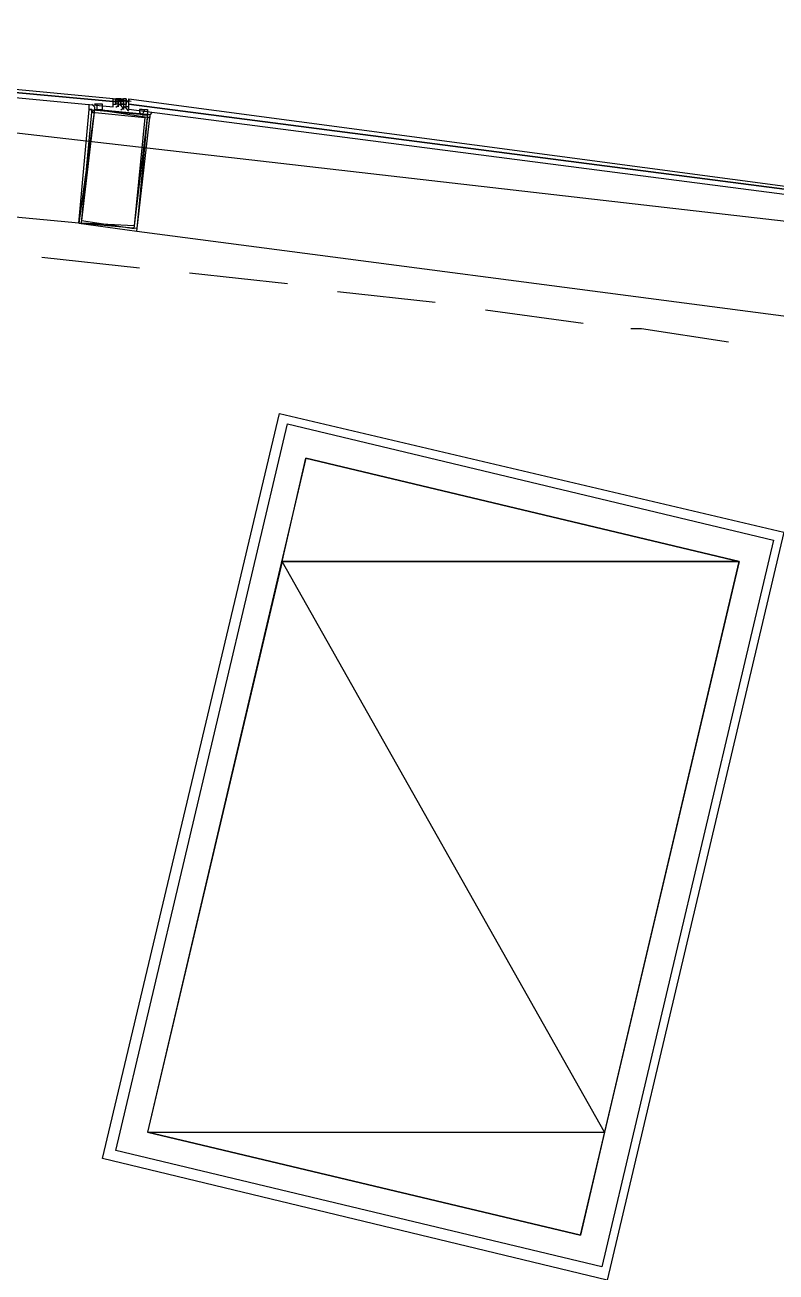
# Model space of a CAD drawing. Header units: feet. Extents: x -84 to 198, y -22 to 181.
# Drawn here: x 99.22 to 103.01, y 147.54 to 153.83 of the extents above; entities that cross this region are included whole.
import ezdxf

# ---------------------------------------------------------------- set-up
doc = ezdxf.new("R2010")
doc.units = ezdxf.units.FT
for name, color, linetype in [('A-AREA-UNIDAD', 30, 'CONTINUOUS'), ('A-LINEA', 7, 'CONTINUOUS'), ('A-MURO-CONCRETO', 8, 'CONTINUOUS')]:
    doc.layers.add(name, color=color, linetype=linetype)

msp = doc.modelspace()

# ---------------------------------------------------------------- linework, layer by layer
at = {"layer": 'A-AREA-UNIDAD'}
msp.add_lwpolyline([(111.28, 151.3778), (104.032, 152.7289), (95.968, 153.6533), (95.872, 153.1022), (92.4, 153.2622), (92.32, 153.1022), (91.872, 153.0489), (89.408, 142.5422), (94.288, 141.3689), (94.368, 140.3378), (92.128, 138.9333), (92.88, 138.2222), (93.968, 137.8133), (93.968, 136.7822), (93.28, 134.0622), (93.408, 132.7289), (92.992, 131.1289), (92.48, 130.6489), (91.808, 127.6089), (96.288, 126.5778), (96.352, 124.7644)], dxfattribs=at)
at = {"layer": 'A-LINEA'}
for p, q in [((99.5733, 153.4311), (99.5733, 153.4311)), ((99.5733, 153.4311), (99.5733, 153.4311)), ((99.6667, 153.4578), (99.68, 153.4578)), ((99.6667, 153.4578), (99.6667, 153.4578)), ((99.6667, 153.4444), (99.6667, 153.4444)), ((99.6667, 153.4444), (99.6667, 153.4444)), ((99.6667, 153.4444), (99.6667, 153.4444)), ((99.6667, 153.4444), (99.68, 153.4444)), ((99.6667, 153.4311), (99.6667, 153.4444)), ((99.6667, 153.4444), (99.68, 153.4444)), ((99.6667, 153.4444), (99.6667, 153.4444)), ((99.6667, 153.4444), (99.6667, 153.4444)), ((99.68, 153.4444), (99.6667, 153.4444)), ((99.68, 153.4444), (99.6667, 153.4444)), ((99.6667, 153.4444), (99.6667, 153.4444)), ((99.6667, 153.4311), (99.6667, 153.4311)), ((99.6667, 153.4311), (99.6667, 153.4311)), ((99.6667, 153.4311), (99.68, 153.4311)), ((99.6667, 153.4311), (99.6667, 153.4311)), ((99.6667, 153.4311), (99.6667, 153.4311)), ((99.6667, 153.4178), (99.6667, 153.4311)), ((99.6667, 153.4311), (99.6667, 153.4311)), ((99.6667, 153.4311), (99.68, 153.4311)), ((99.6667, 153.4311), (99.6667, 153.4311)), ((99.6768, 153.4525), (99.7346, 153.4471)), ((99.68, 153.4578), (99.68, 153.4578)), ((99.68, 153.4444), (99.68, 153.4578)), ((99.68, 153.4578), (99.68, 153.4578)), ((99.68, 153.4578), (99.68, 153.4578)), ((99.68, 153.4578), (99.6933, 153.4578)), ((99.68, 153.4578), (99.68, 153.4578)), ((99.68, 153.4578), (99.68, 153.4578)), ((99.68, 153.4578), (99.68, 153.4578)), ((99.68, 153.4578), (99.68, 153.4578)), ((99.68, 153.4578), (99.68, 153.4578)), ((99.68, 153.4578), (99.68, 153.4578)), ((99.68, 153.4444), (99.68, 153.4578)), ((99.68, 153.4578), (99.68, 153.4444)), ((99.68, 153.4578), (99.68, 153.4578)), ((99.68, 153.4578), (99.6933, 153.4578)), ((99.68, 153.4578), (99.68, 153.4444)), ((99.68, 153.4578), (99.68, 153.4578)), ((99.68, 153.4578), (99.68, 153.4578)), ((99.68, 153.4578), (99.68, 153.4578)), ((99.68, 153.4578), (99.68, 153.4578)), ((99.6933, 153.4578), (99.68, 153.4578)), ((99.68, 153.4578), (99.68, 153.4578)), ((99.68, 153.4578), (99.68, 153.4578)), ((99.68, 153.4578), (99.68, 153.4578)), ((99.68, 153.4578), (99.68, 153.4578)), ((99.68, 153.4578), (99.68, 153.4578)), ((99.68, 153.4578), (99.68, 153.4578)), ((99.68, 153.4444), (99.68, 153.4444)), ((99.68, 153.4444), (99.6933, 153.4444)), ((99.68, 153.4444), (99.68, 153.4444)), ((99.68, 153.4311), (99.68, 153.4444)), ((99.68, 153.4444), (99.68, 153.4444)), ((99.68, 153.4444), (99.68, 153.4444)), ((99.68, 153.4444), (99.68, 153.4444)), ((99.68, 153.4444), (99.68, 153.4444)), ((99.68, 153.4444), (99.68, 153.4444)), ((99.68, 153.4444), (99.68, 153.4444)), ((99.68, 153.4444), (99.68, 153.4444)), ((99.68, 153.4444), (99.68, 153.4444)), ((99.68, 153.4311), (99.68, 153.4444)), ((99.68, 153.4444), (99.68, 153.4444)), ((99.68, 153.4444), (99.6933, 153.4444)), ((99.68, 153.4444), (99.68, 153.4444)), ((99.68, 153.4444), (99.68, 153.4444)), ((99.68, 153.4444), (99.68, 153.4444)), ((99.68, 153.4444), (99.68, 153.4444)), ((99.68, 153.4311), (99.68, 153.4444)), ((99.68, 153.4444), (99.68, 153.4444)), ((99.68, 153.4444), (99.68, 153.4444)), ((99.68, 153.4444), (99.68, 153.4444)), ((99.68, 153.4444), (99.68, 153.4444)), ((99.68, 153.4444), (99.68, 153.4444)), ((99.68, 153.4444), (99.68, 153.4444)), ((99.68, 153.4444), (99.68, 153.4444)), ((99.68, 153.4444), (99.68, 153.4444)), ((99.68, 153.4444), (99.68, 153.4311)), ((99.68, 153.4444), (99.68, 153.4444)), ((99.68, 153.4444), (99.68, 153.4444)), ((99.68, 153.4311), (99.68, 153.4311)), ((99.68, 153.4311), (99.68, 153.4311)), ((99.68, 153.4311), (99.68, 153.4311)), ((99.68, 153.4311), (99.68, 153.4311)), ((99.68, 153.4311), (99.68, 153.4311)), ((99.68, 153.4311), (99.68, 153.4311)), ((99.68, 153.4311), (99.68, 153.4311)), ((99.68, 153.4311), (99.68, 153.4311)), ((99.68, 153.4311), (99.68, 153.4311)), ((99.68, 153.4311), (99.68, 153.4311)), ((99.68, 153.4311), (99.68, 153.4311)), ((99.68, 153.4311), (99.68, 153.4311)), ((99.68, 153.4311), (99.68, 153.4311)), ((99.68, 153.4311), (99.68, 153.4311)), ((99.68, 153.4311), (99.68, 153.4311)), ((99.6933, 153.4311), (99.68, 153.4311)), ((99.6933, 153.4578), (99.6933, 153.4578)), ((99.7067, 153.4444), (99.6933, 153.4578)), ((99.6933, 153.4578), (99.6933, 153.4578)), ((99.7067, 153.4578), (99.6933, 153.4578)), ((99.7067, 153.4578), (99.6933, 153.4578)), ((99.6933, 153.4578), (99.6933, 153.4578)), ((99.6933, 153.4578), (99.7067, 153.4578)), ((99.6933, 153.4578), (99.6933, 153.4578)), ((99.6933, 153.4578), (99.6933, 153.4578)), ((99.6933, 153.4578), (99.7067, 153.4578)), ((99.6933, 153.4578), (99.6933, 153.4578)), ((99.6933, 153.4578), (99.6933, 153.4578)), ((99.6933, 153.4578), (99.6933, 153.4578)), ((99.6933, 153.4578), (99.6933, 153.4578)), ((99.6933, 153.4578), (99.6933, 153.4578)), ((99.6933, 153.4578), (99.6933, 153.4578)), ((99.6933, 153.4578), (99.6933, 153.4578)), ((99.6933, 153.4578), (99.6933, 153.4578)), ((99.6933, 153.4578), (99.6933, 153.4578)), ((99.6933, 153.4578), (99.6933, 153.4578)), ((99.6933, 153.4578), (99.6933, 153.4578)), ((99.6933, 153.4578), (99.6933, 153.4578)), ((99.6933, 153.4578), (99.6933, 153.4578)), ((99.6933, 153.4578), (99.6933, 153.4578)), ((99.6933, 153.4578), (99.6933, 153.4444)), ((99.7067, 153.4578), (99.6933, 153.4578)), ((99.6933, 153.4578), (99.6933, 153.4578)), ((99.6933, 153.4578), (99.6933, 153.4578)), ((99.6933, 153.4444), (99.6933, 153.4444)), ((99.6933, 153.4444), (99.6933, 153.4444)), ((99.6933, 153.4444), (99.6933, 153.4444)), ((99.6933, 153.4444), (99.6933, 153.4444)), ((99.6933, 153.4444), (99.6933, 153.4444)), ((99.6933, 153.4444), (99.6933, 153.4444)), ((99.6933, 153.4444), (99.6933, 153.4444)), ((99.6933, 153.4444), (99.6933, 153.4444)), ((99.6933, 153.4444), (99.6933, 153.4444)), ((99.6933, 153.4444), (99.6933, 153.4444)), ((99.6933, 153.4444), (99.6933, 153.4444)), ((99.6933, 153.4444), (99.6933, 153.4444)), ((99.6933, 153.4444), (99.6933, 153.4444)), ((99.6933, 153.4444), (99.6933, 153.4444)), ((99.6933, 153.4444), (99.6933, 153.4444)), ((99.6933, 153.4444), (99.6933, 153.4444)), ((99.6933, 153.4444), (99.6933, 153.4444)), ((99.6933, 153.4444), (99.6933, 153.4444)), ((99.6933, 153.4444), (99.6933, 153.4444)), ((99.6933, 153.4444), (99.6933, 153.4444)), ((99.6933, 153.4444), (99.6933, 153.4444)), ((99.6933, 153.4444), (99.6933, 153.4444)), ((99.6933, 153.4444), (99.6933, 153.4444)), ((99.6933, 153.4444), (99.6933, 153.4444)), ((99.6933, 153.4444), (99.6933, 153.4444)), ((99.6933, 153.4444), (99.6933, 153.4444)), ((99.6933, 153.4444), (99.7067, 153.4444)), ((99.6933, 153.4444), (99.7067, 153.4444)), ((99.6933, 153.4444), (99.6933, 153.4311)), ((99.6933, 153.4444), (99.7067, 153.4444)), ((99.6933, 153.4444), (99.6933, 153.4311)), ((99.6933, 153.4444), (99.6933, 153.4444)), ((99.6933, 153.4444), (99.6933, 153.4444)), ((99.6933, 153.4444), (99.6933, 153.4444)), ((99.6933, 153.4444), (99.6933, 153.4444)), ((99.6933, 153.4444), (99.6933, 153.4444)), ((99.6933, 153.4444), (99.6933, 153.4444)), ((99.6933, 153.4444), (99.6933, 153.4444)), ((99.6933, 153.4444), (99.6933, 153.4444)), ((99.6933, 153.4444), (99.6933, 153.4444)), ((99.6933, 153.4444), (99.6933, 153.4444)), ((99.6933, 153.4444), (99.6933, 153.4444)), ((99.6933, 153.4444), (99.6933, 153.4444)), ((99.6933, 153.4444), (99.6933, 153.4444)), ((99.6933, 153.4311), (99.6933, 153.4444)), ((99.6933, 153.4311), (99.7067, 153.4311)), ((99.6933, 153.4311), (99.6933, 153.4311)), ((99.6933, 153.4311), (99.6933, 153.4311)), ((99.6933, 153.4311), (99.7067, 153.4311)), ((99.6933, 153.4311), (99.6933, 153.4311)), ((99.6933, 153.4311), (99.6933, 153.4311)), ((99.6933, 153.4311), (99.6933, 153.4311)), ((99.6933, 153.4311), (99.6933, 153.4311)), ((99.6933, 153.4311), (99.6933, 153.4311)), ((99.6933, 153.4311), (99.6933, 153.4311)), ((99.6933, 153.4311), (99.6933, 153.4311)), ((99.6933, 153.4311), (99.6933, 153.4311)), ((99.6933, 153.4311), (99.6933, 153.4311)), ((99.6933, 153.4311), (99.6933, 153.4311)), ((99.6933, 153.4311), (99.6933, 153.4311)), ((99.6933, 153.4311), (99.6933, 153.4311)), ((99.6933, 153.4311), (99.6933, 153.4311)), ((99.6933, 153.4311), (99.7067, 153.4311)), ((99.6933, 153.4311), (99.6933, 153.4311)), ((99.6933, 153.4311), (99.6933, 153.4311)), ((99.6933, 153.4311), (99.6933, 153.4311)), ((99.6933, 153.4311), (99.6933, 153.4311)), ((99.6933, 153.4311), (99.6933, 153.4311)), ((99.6933, 153.4311), (99.6933, 153.4311)), ((99.6933, 153.4311), (99.6933, 153.4311)), ((99.6933, 153.4311), (99.6933, 153.4311)), ((99.6933, 153.4311), (99.6933, 153.4311)), ((99.7007, 153.4539), (99.7582, 153.4464)), ((99.7067, 153.4578), (99.7067, 153.4578)), ((99.7067, 153.4578), (99.7067, 153.4578)), ((99.7067, 153.4578), (99.7067, 153.4578)), ((99.7067, 153.4578), (99.7067, 153.4578)), ((99.7067, 153.4578), (99.7067, 153.4578)), ((99.7067, 153.4578), (99.7067, 153.4578)), ((99.7067, 153.4578), (99.7067, 153.4578)), ((99.7067, 153.4578), (99.7067, 153.4578)), ((99.7067, 153.4578), (99.7067, 153.4578)), ((99.7067, 153.4578), (99.7067, 153.4578)), ((99.7067, 153.4578), (99.7067, 153.4578)), ((99.7067, 153.4578), (99.7067, 153.4444)), ((99.7067, 153.4578), (99.7067, 153.4578)), ((99.7067, 153.4578), (99.72, 153.4578)), ((99.7067, 153.4578), (99.7067, 153.4578)), ((99.7067, 153.4578), (99.7067, 153.4578)), ((99.7067, 153.4578), (99.7067, 153.4444)), ((99.7067, 153.4578), (99.7067, 153.4578)), ((99.7067, 153.4578), (99.7067, 153.4578)), ((99.7067, 153.4578), (99.7067, 153.4578)), ((99.7067, 153.4444), (99.7067, 153.4444)), ((99.7067, 153.4444), (99.7067, 153.4444)), ((99.72, 153.4444), (99.7067, 153.4444)), ((99.7067, 153.4444), (99.7067, 153.4444)), ((99.7067, 153.4444), (99.7067, 153.4444)), ((99.7067, 153.4444), (99.7067, 153.4444)), ((99.7067, 153.4444), (99.7067, 153.4444)), ((99.72, 153.4444), (99.7067, 153.4444)), ((99.7067, 153.4444), (99.7067, 153.4444)), ((99.7067, 153.4444), (99.7067, 153.4444)), ((99.7067, 153.4444), (99.7067, 153.4444)), ((99.72, 153.4444), (99.7067, 153.4444)), ((99.72, 153.4444), (99.7067, 153.4444)), ((99.7067, 153.4444), (99.7067, 153.4444)), ((99.7067, 153.4444), (99.7067, 153.4444)), ((99.7067, 153.4444), (99.7067, 153.4444)), ((99.7067, 153.4444), (99.7067, 153.4444)), ((99.7067, 153.4444), (99.7067, 153.4444)), ((99.7067, 153.4444), (99.7067, 153.4444)), ((99.7067, 153.4444), (99.7067, 153.4311)), ((99.7067, 153.4444), (99.7067, 153.4311)), ((99.7067, 153.4444), (99.7067, 153.4444)), ((99.7067, 153.4444), (99.7067, 153.4444)), ((99.7067, 153.4444), (99.7067, 153.4444)), ((99.7067, 153.4444), (99.7067, 153.4444)), ((99.7067, 153.4444), (99.7067, 153.4444)), ((99.7067, 153.4444), (99.7067, 153.4444)), ((99.7067, 153.4444), (99.7067, 153.4444)), ((99.7067, 153.4311), (99.7067, 153.4444)), ((99.7067, 153.4444), (99.7067, 153.4444)), ((99.7067, 153.4444), (99.7067, 153.4444)), ((99.7067, 153.4444), (99.7067, 153.4444)), ((99.7067, 153.4444), (99.7067, 153.4444)), ((99.7067, 153.4444), (99.7067, 153.4444)), ((99.7067, 153.4444), (99.7067, 153.4444)), ((99.7067, 153.4444), (99.7067, 153.4444)), ((99.7067, 153.4444), (99.7067, 153.4444)), ((99.7067, 153.4444), (99.7067, 153.4444)), ((99.7067, 153.4444), (99.7067, 153.4444)), ((99.7067, 153.4444), (99.7067, 153.4444)), ((99.7067, 153.4444), (99.7067, 153.4444)), ((99.7067, 153.4444), (99.7067, 153.4444)), ((99.7067, 153.4444), (99.7067, 153.4444)), ((99.7067, 153.4444), (99.7067, 153.4444)), ((99.7067, 153.4311), (99.7067, 153.4444)), ((99.7067, 153.4444), (99.7067, 153.4444)), ((99.7067, 153.4444), (99.7067, 153.4444)), ((99.7067, 153.4444), (99.7067, 153.4444)), ((99.7067, 153.4444), (99.7067, 153.4444)), ((99.7067, 153.4444), (99.7067, 153.4444)), ((99.7067, 153.4444), (99.7067, 153.4444)), ((99.7067, 153.4444), (99.7067, 153.4444)), ((99.7067, 153.4444), (99.7067, 153.4444)), ((99.7067, 153.4444), (99.7067, 153.4444)), ((99.7067, 153.4444), (99.7067, 153.4444)), ((99.72, 153.4444), (99.7067, 153.4444)), ((99.7067, 153.4444), (99.7067, 153.4444)), ((99.72, 153.4444), (99.7067, 153.4444)), ((99.7067, 153.4444), (99.7067, 153.4444)), ((99.7067, 153.4311), (99.7067, 153.4311)), ((99.7067, 153.4311), (99.7067, 153.4311)), ((99.7067, 153.4311), (99.7067, 153.4311)), ((99.7067, 153.4311), (99.7067, 153.4311)), ((99.7067, 153.4311), (99.7067, 153.4311)), ((99.7067, 153.4311), (99.7067, 153.4311)), ((99.7067, 153.4311), (99.7067, 153.4311)), ((99.7067, 153.4311), (99.7067, 153.4311)), ((99.7067, 153.4311), (99.7067, 153.4311)), ((99.7067, 153.4311), (99.7067, 153.4311)), ((99.7067, 153.4311), (99.7067, 153.4311)), ((99.7067, 153.4311), (99.7067, 153.4311)), ((99.7067, 153.4311), (99.7067, 153.4311)), ((99.7067, 153.4311), (99.7067, 153.4311)), ((99.7067, 153.4311), (99.7067, 153.4311)), ((99.7067, 153.4311), (99.7067, 153.4311)), ((99.72, 153.4311), (99.7067, 153.4311)), ((99.7067, 153.4311), (99.7067, 153.4311)), ((99.7067, 153.4311), (99.7067, 153.4311)), ((99.7067, 153.4311), (99.7067, 153.4311)), ((99.7067, 153.4311), (99.7067, 153.4311)), ((99.7067, 153.4311), (99.7067, 153.4311)), ((99.7067, 153.4311), (99.7067, 153.4311)), ((99.7067, 153.4311), (99.7067, 153.4311)), ((99.7067, 153.4311), (99.7067, 153.4311)), ((99.7067, 153.4311), (99.7067, 153.4311)), ((99.7067, 153.4311), (99.72, 153.4311)), ((99.7067, 153.4311), (99.7067, 153.4311)), ((99.7067, 153.4311), (99.7067, 153.4311)), ((99.7067, 153.4311), (99.7067, 153.4311)), ((99.7067, 153.4311), (99.7067, 153.4311)), ((99.72, 153.4578), (99.72, 153.4578)), ((99.72, 153.4578), (99.72, 153.4578)), ((99.72, 153.4578), (99.72, 153.4444)), ((99.72, 153.4578), (99.72, 153.4578)), ((99.72, 153.4444), (99.72, 153.4578)), ((99.72, 153.4444), (99.72, 153.4578)), ((99.72, 153.4578), (99.72, 153.4578)), ((99.72, 153.4578), (99.72, 153.4578)), ((99.72, 153.4578), (99.72, 153.4578)), ((99.72, 153.4578), (99.72, 153.4578)), ((99.72, 153.4578), (99.72, 153.4578)), ((99.72, 153.4578), (99.72, 153.4578)), ((99.72, 153.4578), (99.72, 153.4578)), ((99.72, 153.4578), (99.72, 153.4578)), ((99.72, 153.4578), (99.72, 153.4578)), ((99.72, 153.4578), (99.72, 153.4444)), ((99.72, 153.4578), (99.72, 153.4578)), ((99.72, 153.4578), (99.72, 153.4578)), ((99.7333, 153.4578), (99.72, 153.4578)), ((99.72, 153.4444), (99.72, 153.4444)), ((99.72, 153.4444), (99.72, 153.4444)), ((99.72, 153.4444), (99.72, 153.4444)), ((99.72, 153.4444), (99.72, 153.4444)), ((99.72, 153.4444), (99.72, 153.4444)), ((99.72, 153.4444), (99.72, 153.4444)), ((99.72, 153.4444), (99.72, 153.4444)), ((99.72, 153.4444), (99.72, 153.4444)), ((99.72, 153.4444), (99.72, 153.4444)), ((99.72, 153.4444), (99.72, 153.4444)), ((99.72, 153.4444), (99.72, 153.4444)), ((99.72, 153.4444), (99.72, 153.4444)), ((99.72, 153.4444), (99.72, 153.4311)), ((99.72, 153.4444), (99.72, 153.4444)), ((99.72, 153.4444), (99.72, 153.4444)), ((99.72, 153.4444), (99.72, 153.4444)), ((99.72, 153.4444), (99.72, 153.4444)), ((99.72, 153.4444), (99.72, 153.4444)), ((99.72, 153.4444), (99.72, 153.4444)), ((99.72, 153.4444), (99.72, 153.4444)), ((99.72, 153.4444), (99.72, 153.4444)), ((99.72, 153.4444), (99.72, 153.4444)), ((99.72, 153.4444), (99.72, 153.4444)), ((99.72, 153.4444), (99.72, 153.4444)), ((99.72, 153.4444), (99.72, 153.4444)), ((99.72, 153.4444), (99.72, 153.4444)), ((99.72, 153.4444), (99.72, 153.4444)), ((99.72, 153.4444), (99.72, 153.4444)), ((99.72, 153.4444), (99.72, 153.4444)), ((99.72, 153.4444), (99.72, 153.4444)), ((99.72, 153.4444), (99.72, 153.4444)), ((99.72, 153.4444), (99.72, 153.4444)), ((99.72, 153.4444), (99.72, 153.4444)), ((99.72, 153.4444), (99.72, 153.4444)), ((99.72, 153.4444), (99.72, 153.4444)), ((99.72, 153.4444), (99.72, 153.4444)), ((99.72, 153.4444), (99.72, 153.4444)), ((99.72, 153.4444), (99.72, 153.4444)), ((99.72, 153.4444), (99.72, 153.4444)), ((99.72, 153.4444), (99.72, 153.4444)), ((99.72, 153.4444), (99.72, 153.4444)), ((99.72, 153.4444), (99.72, 153.4444)), ((99.72, 153.4444), (99.72, 153.4444)), ((99.72, 153.4444), (99.72, 153.4444)), ((99.72, 153.4444), (99.72, 153.4444)), ((99.72, 153.4444), (99.72, 153.4444)), ((99.72, 153.4444), (99.72, 153.4444)), ((99.72, 153.4444), (99.72, 153.4444)), ((99.72, 153.4444), (99.72, 153.4444)), ((99.72, 153.4444), (99.72, 153.4444)), ((99.72, 153.4444), (99.72, 153.4444)), ((99.72, 153.4311), (99.72, 153.4311)), ((99.72, 153.4311), (99.72, 153.4311)), ((99.72, 153.4311), (99.72, 153.4311)), ((99.72, 153.4311), (99.72, 153.4311)), ((99.72, 153.4311), (99.72, 153.4311)), ((99.72, 153.4311), (99.72, 153.4311)), ((99.72, 153.4311), (99.72, 153.4311)), ((99.72, 153.4311), (99.72, 153.4311)), ((99.72, 153.4311), (99.72, 153.4311)), ((99.72, 153.4311), (99.72, 153.4311)), ((99.72, 153.4311), (99.72, 153.4311)), ((99.72, 153.4311), (99.72, 153.4311)), ((99.72, 153.4311), (99.72, 153.4311)), ((99.72, 153.4311), (99.72, 153.4311)), ((99.72, 153.4311), (99.7333, 153.4311)), ((99.72, 153.4311), (99.72, 153.4311)), ((99.72, 153.4311), (99.7333, 153.4311)), ((99.72, 153.4311), (99.72, 153.4311)), ((99.72, 153.4311), (99.72, 153.4311)), ((99.72, 153.4311), (99.72, 153.4311)), ((99.72, 153.4311), (99.72, 153.4311)), ((99.72, 153.4311), (99.72, 153.4311)), ((99.72, 153.4311), (99.72, 153.4311)), ((99.72, 153.4311), (99.72, 153.4311)), ((99.72, 153.4311), (99.72, 153.4311)), ((99.72, 153.4311), (99.72, 153.4311)), ((99.72, 153.4311), (99.72, 153.4311)), ((99.72, 153.4311), (99.72, 153.4311)), ((99.72, 153.4311), (99.72, 153.4311)), ((99.72, 153.4311), (99.72, 153.4311)), ((99.72, 153.4311), (99.72, 153.4311)), ((99.72, 153.4311), (99.72, 153.4311)), ((99.72, 153.4311), (99.72, 153.4311)), ((99.7333, 153.4578), (99.7333, 153.4578)), ((99.7333, 153.4578), (99.7333, 153.4578)), ((99.7333, 153.4578), (99.7333, 153.4444)), ((99.7333, 153.4578), (99.7333, 153.4578)), ((99.7333, 153.4578), (99.7333, 153.4578)), ((99.7333, 153.4444), (99.7333, 153.4444)), ((99.7333, 153.4444), (99.7333, 153.4444)), ((99.7333, 153.4444), (99.7333, 153.4444)), ((99.7333, 153.4444), (99.7333, 153.4444)), ((99.7333, 153.4444), (99.7333, 153.4444)), ((99.7333, 153.4311), (99.7333, 153.4444)), ((99.7333, 153.4444), (99.7333, 153.4444)), ((99.7333, 153.4444), (99.7333, 153.4311)), ((99.7333, 153.4444), (99.7333, 153.4444)), ((99.7333, 153.4444), (99.7333, 153.4444)), ((99.7333, 153.4444), (99.7333, 153.4444)), ((99.7467, 153.4444), (99.7333, 153.4444)), ((99.7333, 153.4444), (99.7333, 153.4444)), ((99.7333, 153.4311), (99.7333, 153.4444)), ((99.7333, 153.4444), (99.7333, 153.4444)), ((99.7333, 153.4444), (99.7467, 153.4444)), ((99.7333, 153.4444), (99.7333, 153.4444)), ((99.7333, 153.4444), (99.7333, 153.4444)), ((99.7333, 153.4444), (99.7467, 153.4444)), ((99.7333, 153.4444), (99.7333, 153.4444)), ((99.7333, 153.4444), (99.7333, 153.4444)), ((99.7333, 153.4444), (99.7333, 153.4444)), ((99.7333, 153.4444), (99.7333, 153.4444)), ((99.7467, 153.4444), (99.7333, 153.4444)), ((99.7333, 153.4444), (99.7333, 153.4444)), ((99.7333, 153.4444), (99.7333, 153.4444)), ((99.7333, 153.4444), (99.7333, 153.4444)), ((99.7333, 153.4444), (99.7333, 153.4444)), ((99.7333, 153.4444), (99.7333, 153.4444)), ((99.7333, 153.4444), (99.7333, 153.4444)), ((99.7333, 153.4444), (99.7333, 153.4444)), ((99.7333, 153.4444), (99.7333, 153.4444)), ((99.7333, 153.4444), (99.7333, 153.4444)), ((99.7333, 153.4444), (99.7333, 153.4444)), ((99.7333, 153.4444), (99.7467, 153.4444)), ((99.7333, 153.4444), (99.7467, 153.4444)), ((99.7333, 153.4444), (99.7467, 153.4444)), ((99.7333, 153.4444), (99.7467, 153.4444)), ((99.7333, 153.4311), (99.7333, 153.4311)), ((99.7333, 153.4311), (99.7333, 153.4311)), ((99.7333, 153.4311), (99.7333, 153.4311)), ((99.7333, 153.4311), (99.7333, 153.4311)), ((99.7333, 153.4311), (99.7333, 153.4311)), ((99.7333, 153.4311), (99.7333, 153.4311)), ((99.7333, 153.4311), (99.7333, 153.4311)), ((99.7333, 153.4311), (99.7333, 153.4311)), ((99.7333, 153.4311), (99.7333, 153.4311)), ((99.7333, 153.4311), (99.7333, 153.4311)), ((99.7333, 153.4311), (99.7333, 153.4311)), ((99.7333, 153.4311), (99.7333, 153.4311)), ((99.7333, 153.4311), (99.7333, 153.4311)), ((99.7333, 153.4311), (99.7333, 153.4311)), ((99.7333, 153.4311), (99.7333, 153.4311)), ((99.7333, 153.4311), (99.7333, 153.4311)), ((99.7333, 153.4311), (99.7333, 153.4311)), ((99.7333, 153.4178), (99.7333, 153.4311)), ((99.7333, 153.4311), (99.7333, 153.4311)), ((99.7333, 153.4311), (99.7333, 153.4311)), ((99.7333, 153.4311), (99.7333, 153.4311)), ((99.7333, 153.4311), (99.7333, 153.4311)), ((99.7333, 153.4311), (99.7333, 153.4311)), ((99.7333, 153.4311), (99.7333, 153.4311)), ((99.7333, 153.4311), (99.7333, 153.4311)), ((99.7333, 153.4311), (99.7333, 153.4311)), ((99.7333, 153.4311), (99.7333, 153.4311)), ((99.7333, 153.4311), (99.7333, 153.4311)), ((99.7333, 153.4311), (99.7333, 153.4311)), ((99.7467, 153.4444), (99.7467, 153.4578)), ((99.7467, 153.4578), (99.7467, 153.4578)), ((99.7467, 153.4578), (99.7467, 153.4578)), ((99.7467, 153.4578), (99.7467, 153.4444)), ((99.7467, 153.4578), (99.7467, 153.4578)), ((99.7467, 153.4444), (99.7467, 153.4444)), ((99.7467, 153.4444), (99.7467, 153.4444)), ((99.7467, 153.4444), (99.7467, 153.4444)), ((99.7467, 153.4444), (99.7467, 153.4444)), ((99.7467, 153.4444), (99.7467, 153.4444)), ((99.7467, 153.4444), (99.7467, 153.4444)), ((99.7467, 153.4444), (99.7467, 153.4444)), ((99.7467, 153.4444), (99.7467, 153.4444)), ((99.7467, 153.4444), (99.7467, 153.4444)), ((99.7467, 153.4444), (99.7467, 153.4444)), ((99.7467, 153.4444), (99.7467, 153.4444)), ((99.7467, 153.4444), (99.7467, 153.4444)), ((99.7467, 153.4444), (99.7467, 153.4444)), ((99.7467, 153.4311), (99.7467, 153.4311)), ((99.7467, 153.4311), (99.7467, 153.4311)), ((99.7467, 153.4311), (99.7467, 153.4311)), ((99.7467, 153.4311), (99.7467, 153.4311)), ((99.7467, 153.4311), (99.7467, 153.4311)), ((99.7467, 153.4311), (99.7467, 153.4311)), ((99.7467, 153.4311), (99.7467, 153.4311)), ((99.7467, 153.4311), (99.7467, 153.4311)), ((99.7467, 153.4311), (99.7467, 153.4311)), ((99.7467, 153.4311), (99.7467, 153.4311)), ((99.7467, 153.4311), (99.7467, 153.4311)), ((99.7467, 153.4311), (99.7467, 153.4311)), ((99.7467, 153.4311), (99.7467, 153.4311)), ((99.7467, 153.4311), (99.7467, 153.4311)), ((99.56, 153.4044), (99.56, 153.4044)), ((99.6667, 153.4178), (99.6667, 153.4178)), ((99.6667, 153.4178), (99.6667, 153.4178)), ((99.6667, 153.4178), (99.6667, 153.4178)), ((99.6667, 153.4178), (99.6667, 153.4178)), ((99.6667, 153.4178), (99.6667, 153.4178)), ((99.6667, 153.4178), (99.6667, 153.4178)), ((99.6667, 153.4178), (99.6667, 153.4178)), ((99.6933, 153.4178), (99.6933, 153.4178)), ((99.6933, 153.4178), (99.6933, 153.4178)), ((99.6933, 153.4178), (99.6933, 153.4178)), ((99.6933, 153.4178), (99.6933, 153.4178)), ((99.6933, 153.4178), (99.6933, 153.4178)), ((99.6933, 153.4178), (99.6933, 153.4178)), ((99.6933, 153.4178), (99.6933, 153.4178)), ((99.72, 153.4178), (99.72, 153.4178)), ((99.72, 153.4178), (99.72, 153.4178)), ((99.72, 153.4178), (99.72, 153.4178)), ((99.72, 153.4178), (99.72, 153.4178)), ((99.72, 153.4178), (99.72, 153.4178)), ((99.72, 153.4178), (99.72, 153.4178)), ((99.72, 153.4044), (99.72, 153.4044)), ((99.7333, 153.4178), (99.7333, 153.4178)), ((99.7333, 153.4178), (99.7333, 153.4178)), ((99.7333, 153.4178), (99.7333, 153.4178)), ((99.7467, 153.4178), (99.7333, 153.4178)), ((99.7333, 153.4178), (99.7333, 153.4178)), ((99.7467, 153.4178), (99.7333, 153.4178)), ((99.7467, 153.4178), (99.7333, 153.4178)), ((99.7467, 153.4178), (99.7333, 153.4178)), ((99.7467, 153.4178), (99.7467, 153.4178)), ((99.7467, 153.4178), (99.7467, 153.4178)), ((99.7467, 153.4044), (99.7467, 153.4178)), ((99.7467, 153.4178), (99.7467, 153.4178)), ((99.7467, 153.4178), (99.7467, 153.4178)), ((99.7467, 153.4178), (99.7467, 153.4178)), ((99.7467, 153.4178), (99.7467, 153.4178)), ((99.7467, 153.4178), (99.7467, 153.4178)), ((99.7467, 153.4044), (99.7467, 153.4044)), ((99.8133, 153.3778), (99.8133, 153.3778)), ((99.8267, 153.3778), (99.8267, 153.3778)), ((99.84, 153.4044), (99.84, 153.4044)), ((99.84, 153.3911), (99.84, 153.3911)), ((99.8533, 153.4044), (99.8533, 153.4044)), ((99.8533, 153.3911), (99.8533, 153.3911)), ((99.4933, 152.8311), (95.8, 153.1778)), ((99.7867, 152.7911), (103.4533, 152.3111)), ((99.8, 152.6044), (99.3067, 152.6578)), ((100.5467, 152.5244), (100.0533, 152.5778)), ((101.2933, 152.4311), (100.8, 152.4844)), ((102.04, 152.3244), (101.5467, 152.3911))]:
    msp.add_line(p, q, dxfattribs=at)
for points in [[(99.6667, 153.4311), (99.6667, 153.4444), (95.7467, 153.8044), (95.7333, 153.8044), (95.7333, 153.7911), (95.7467, 153.7911), (99.6667, 153.4178), (99.6667, 153.4311)], [(99.6667, 153.4578), (95.7467, 153.8311), (95.7467, 153.8178), (95.7467, 153.8044), (99.6667, 153.4444), (99.6667, 153.4578)], [(99.56, 153.3911), (99.56, 153.4044), (99.56, 153.4044), (99.56, 153.4044), (99.56, 153.4044), (99.56, 153.4044), (99.5467, 153.4044), (99.5467, 153.4044), (99.5467, 153.4311), (99.5467, 153.4311), (99.5467, 153.4311)], [(99.56, 153.4311), (99.5733, 153.4178), (99.5733, 153.4178), (99.5733, 153.4044), (99.5733, 153.4044), (99.5733, 153.4044), (99.5733, 153.4044), (99.5733, 153.4044), (99.5867, 153.4044), (99.5867, 153.4044), (99.5867, 153.4044), (99.5867, 153.4044), (99.5867, 153.4044), (99.5867, 153.4044), (99.5867, 153.4044), (99.6133, 153.4044), (99.6133, 153.4044), (99.6133, 153.4311), (99.6133, 153.4311), (99.6, 153.4311), (99.6, 153.4311)], [(99.56, 153.4311), (99.56, 153.4311), (99.56, 153.4311)], [(99.56, 153.3911), (99.5733, 153.4044), (99.5733, 153.4044), (99.5733, 153.4044), (99.5733, 153.4044), (99.5733, 153.4044), (99.5867, 153.4044), (99.5867, 153.4044), (99.5867, 153.4311), (99.5867, 153.4311), (99.5867, 153.4311)], [(99.6, 153.4311), (99.5867, 153.4311), (99.5867, 153.4311), (99.5733, 153.4311), (99.5733, 153.4311), (99.5733, 153.4311)], [(99.68, 153.4578), (99.68, 153.4578), (99.68, 153.4444), (99.6667, 153.4444)], [(99.6667, 153.4178), (99.6667, 153.4311), (99.6667, 153.4444), (99.6667, 153.4578)], [(99.7199, 153.4093), (99.7024, 153.431), (99.6802, 153.4142)], [(99.6933, 153.4578), (99.7067, 153.4578), (99.6933, 153.4578)], [(99.6933, 153.4578), (99.6933, 153.4444), (99.6933, 153.4311), (99.6933, 153.4178)], [(99.6933, 153.4444), (99.6933, 153.4444), (99.6933, 153.4578)], [(99.6933, 153.4444), (99.6933, 153.4311), (99.6933, 153.4444)], [(99.72, 153.4311), (99.72, 153.4444), (99.7067, 153.4444)], [(99.72, 153.4311), (99.72, 153.4444), (99.7067, 153.4444)], [(99.72, 153.4578), (99.72, 153.4444), (99.72, 153.4311)], [(99.72, 153.4578), (99.72, 153.4444), (99.72, 153.4311), (99.72, 153.4178), (99.72, 153.4044)], [(99.72, 153.4444), (99.72, 153.4444), (99.72, 153.4311)], [(99.7467, 153.4444), (99.7467, 153.4444), (99.7333, 153.4444), (99.7333, 153.4578)], [(99.7467, 153.4578), (103.6533, 152.9378), (103.6667, 152.9378), (103.6667, 152.9244), (103.6533, 152.9244), (99.7467, 153.4311), (99.7467, 153.4578)], [(99.7467, 153.4044), (99.7467, 153.4178), (99.7467, 153.4311), (99.7467, 153.4444), (99.7467, 153.4578)], [(99.7467, 153.4311), (103.6533, 152.9244), (103.6533, 152.9111), (103.6533, 152.8978), (99.7467, 153.4044), (99.7467, 153.4178), (99.7467, 153.4311)], [(99.4933, 152.8311), (99.7867, 152.7911), (99.8533, 153.3778), (99.5733, 153.4044), (99.4933, 152.8311)], [(99.7867, 152.8044), (99.4933, 152.8311), (99.5467, 153.4044), (99.84, 153.3778), (99.7867, 152.8044)], [(99.5067, 152.8444), (99.7733, 152.8044), (99.84, 153.3644), (99.5733, 153.4044), (99.5067, 152.8444)], [(99.7733, 152.8178), (99.5067, 152.8311), (99.56, 153.3911), (99.8267, 153.3644), (99.7733, 152.8178)], [(99.7466, 153.3964), (99.7287, 153.4177), (99.7068, 153.4004)], [(99.8133, 153.4044), (99.8133, 153.4044), (99.8, 153.4044), (99.8, 153.4044), (99.8, 153.3911), (99.8, 153.3911), (99.8133, 153.3778), (99.8133, 153.3778), (99.8133, 153.3778), (99.8133, 153.3778), (99.8133, 153.3778), (99.8133, 153.3778)], [(99.8267, 153.4044), (99.8267, 153.4044), (99.8267, 153.4044), (99.8267, 153.4044), (99.8133, 153.3778), (99.8133, 153.3778), (99.84, 153.3778), (99.84, 153.3778), (99.84, 153.3778), (99.84, 153.3778), (99.84, 153.3644), (99.84, 153.3644), (99.84, 153.3644), (99.8533, 153.3644), (99.8533, 153.3644), (99.8533, 153.3644), (99.8533, 153.3778), (99.8533, 153.3778), (99.8533, 153.3778), (99.8533, 153.3778), (99.8667, 153.3911), (99.8667, 153.3911)], [(99.8133, 153.4044), (99.8267, 153.4044), (99.8267, 153.4044), (99.84, 153.4044), (99.84, 153.4044), (99.84, 153.4044), (99.84, 153.3778), (99.84, 153.3778), (99.8267, 153.3778), (99.8267, 153.3778), (99.8267, 153.3778), (99.8267, 153.3778), (99.8267, 153.3778), (99.8267, 153.3778), (99.8267, 153.3778)], [(99.8267, 153.3778), (99.8267, 153.3778), (99.8267, 153.3778)], [(102.7733, 152.2311), (102.3333, 152.2978), (102.28, 152.2978)], [(100.5067, 151.8711), (103.0533, 151.2711), (102.16, 147.4978), (99.6133, 148.1111), (100.5067, 151.8711)], [(100.5467, 151.8178), (103, 151.2311), (102.1333, 147.5644), (99.68, 148.1511), (100.5467, 151.8178)], [(102.0267, 147.7244), (102.8267, 151.1244), (100.64, 151.6444), (99.84, 148.2444), (102.0267, 147.7244)]]:
    msp.add_lwpolyline(points, dxfattribs=at)
for points in [[(99.56, 153.4044), (99.56, 153.4044), (99.56, 153.4044), (99.56, 153.4044)], [(99.5867, 153.4044), (99.5867, 153.4044), (99.5867, 153.4044), (99.5867, 153.4044)], [(99.84, 153.3778), (99.84, 153.3778), (99.84, 153.3644), (99.84, 153.3644)]]:
    msp.add_lwpolyline(points, close=True, dxfattribs=at)
at = {"layer": 'A-MURO-CONCRETO'}
for points in [[(100.64, 151.6444), (102.8267, 151.1244), (100.52, 151.1244), (100.64, 151.6444), (100.64, 151.6444)], [(100.52, 151.1244), (99.84, 148.2444), (102.1467, 148.2444), (100.52, 151.1244)], [(100.52, 151.1244), (102.8267, 151.1244), (102.1467, 148.2444), (100.52, 151.1244), (100.52, 151.1244)], [(99.84, 148.2444), (102.1467, 148.2444), (102.0267, 147.7244), (99.84, 148.2444), (99.84, 148.2444)]]:
    msp.add_lwpolyline(points, dxfattribs=at)

doc.saveas('drawing.dxf')
